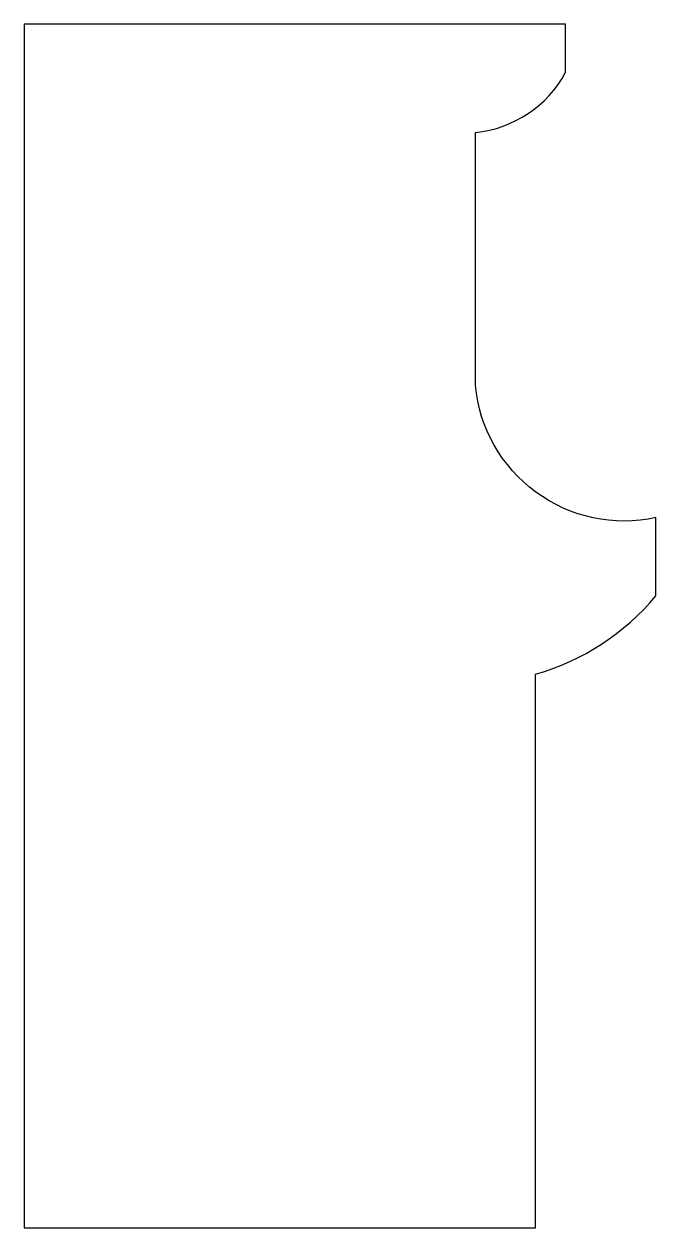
# Model space of a CAD drawing. Header units: metres. Extents: x 0 to 1050, y 0 to 2000.
import ezdxf

# ---------------------------------------------------------------- set-up
doc = ezdxf.new("R2010")
doc.units = ezdxf.units.M
doc.layers.get('0').update_dxf_attribs({"linetype": 'CONTINUOUS'})

msp = doc.modelspace()

# ---------------------------------------------------------------- linework, layer by layer
msp.add_lwpolyline([(0, 0), (850, 0), (850, 920, 0.15), (1050, 1050), (1050, 1180, -0.45), (750, 1400), (750, 1820, 0.25), (900, 1920), (900, 2000), (0, 2000)], format="xyb", close=True)

doc.saveas('drawing.dxf')
